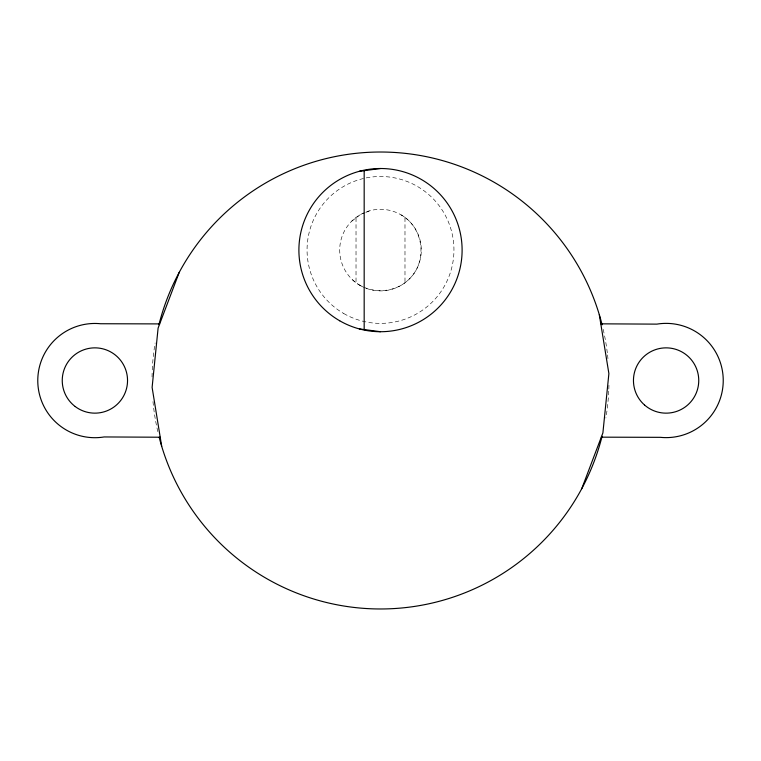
<?xml version="1.0" encoding="UTF-8"?>
<svg xmlns="http://www.w3.org/2000/svg" width="761" height="761" viewBox="0 0 761 761"><rect width="100%" height="100%" fill="white"/><g stroke="black" fill="none" stroke-linecap="round" stroke-linejoin="round"><path stroke-width="0.57" stroke-dasharray="3.81 2.85" d="M351.772 221.137L360.248 214.688L364.633 212.899M365.727 212.452L370.112 210.654M401.057 214.868C423.62 227.472 427.92 261.232 409.228 279.087C393.817 294.555 366.802 294.44 351.525 278.84M404.985 217.903L404.985 282.312M356.024 217.903L356.024 282.321M608.943 385.247A228.49 228.49 0 0 1 608.79 389.936M608.743 391.106A228.49 228.49 0 0 1 605.88 418.046M157.803 431.62A228.49 228.49 0 0 1 152.866 400.229M152.038 376.933A228.49 228.49 0 0 1 152.21 371.064M152.257 369.894A228.49 228.49 0 0 1 155.12 342.954M603.197 329.38A228.49 228.49 0 0 1 607.421 353.751M607.554 354.921A228.49 228.49 0 0 1 608.029 359.601M359.953 285.356A40.799 40.799 0 0 0 421.299 250.283A40.799 40.799 0 0 0 360.248 214.688A40.799 40.799 0 0 0 359.953 285.356M343.782 313.542A73.446 73.446 0 0 0 453.946 249.931A73.446 73.446 0 0 0 343.782 186.331A73.446 73.446 0 0 0 343.782 313.542"/><path stroke-width="1.14" d="M161.693 446.288L152.114 387.416L158.107 328.077L179.254 272.305M581.746 488.695L602.893 432.923L608.886 373.584L599.307 314.712M359.382 171.292L380.5 168.504M159.696 323.901L100.547 323.739A57.123 57.123 0 0 0 37.803 382.393A57.123 57.123 0 0 0 104.143 436.947L160.219 437.223M601.285 437.166L660.443 437.337A57.123 57.123 0 0 0 723.207 378.702A57.123 57.123 0 0 0 656.876 324.129L600.8 323.834M359.382 328.933L380.5 331.71M364.177 170.654L364.177 329.561M602.065 436.31A228.49 228.49 0 0 1 159.192 437.318M158.935 324.69A228.49 228.49 0 0 1 602.103 324.823M339.701 320.781A81.598 81.598 0 0 0 462.108 250.112A81.598 81.598 0 0 0 339.701 179.444A81.598 81.598 0 0 0 339.701 320.781M75.206 406.536A32.637 32.637 0 0 0 127.287 384.533A32.637 32.637 0 0 0 82.188 350.431A32.637 32.637 0 0 0 75.206 406.536M644.548 405.014A32.637 32.637 0 0 0 698.113 386.911A32.637 32.637 0 0 0 655.668 349.575A32.637 32.637 0 0 0 644.548 405.014"/></g></svg>
